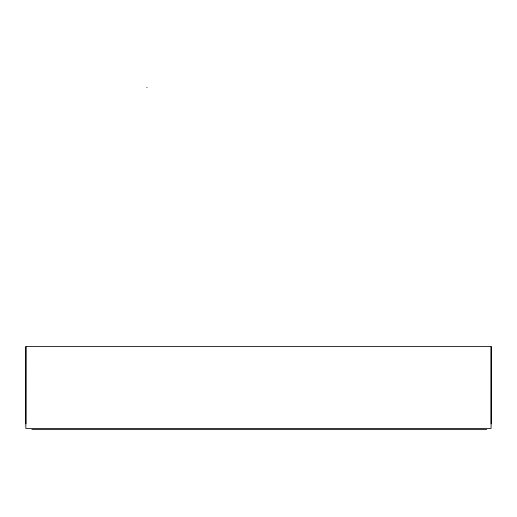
<?xml version="1.0" encoding="UTF-8"?>
<svg xmlns="http://www.w3.org/2000/svg" width="517" height="517" viewBox="0 0 517 517"><rect width="100%" height="100%" fill="white"/><g stroke="black" fill="none" stroke-linecap="round" stroke-linejoin="round"><path stroke-width="0.78" d="M25.915 346.597L25.85 428.444L491.092 428.444L491.15 346.597L25.908 346.597L25.915 423.914M146.725 87.502L147.138 87.502M31.867 429.498L486.717 429.498M491.15 346.597L491.15 423.914"/></g></svg>
